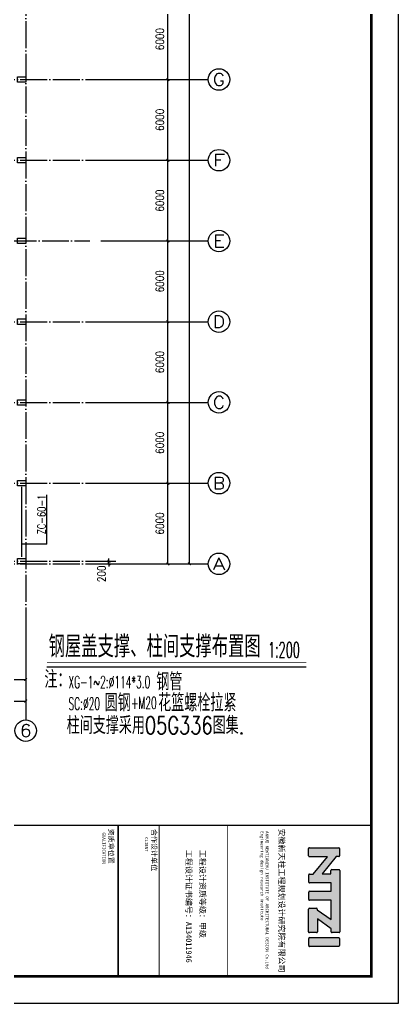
# Model space of a CAD drawing. Extents: x 31695611 to 39053694, y -59225 to 904195.
# Drawn here: x 38939960 to 38968151, y 755595 to 828705 of the extents above; entities that cross this region are included whole.
import ezdxf
from ezdxf.enums import TextEntityAlignment as Align

# ---------------------------------------------------------------- set-up
doc = ezdxf.new("R2010")
doc.units = 0
doc.header["$LTSCALE"] = 1000
doc.header["$MEASUREMENT"] = 0
doc.linetypes.add('ACAD_ISO04W100', pattern=[30.5, 24, -3, 0.5, -3])
doc.linetypes.add('DOTE', pattern=[2.42, 2, -0.2, 0.02, -0.2])
doc.layers.get('0').update_dxf_attribs({"linetype": 'CONTINUOUS'})
doc.layers.get('DEFPOINTS').update_dxf_attribs({"linetype": 'CONTINUOUS'})
for name, color, linetype in [('AXIS', 3, 'CONTINUOUS'), ('AXIS_TEXT', 7, 'CONTINUOUS'), ('DIM_TEXT', 3, 'CONTINUOUS'), ('DOTE', 1, 'ACAD_ISO04W100'), ('GROUND', 2, 'CONTINUOUS'), ('PUB_DIM', 3, 'CONTINUOUS'), ('PUB_TEXT', 7, 'CONTINUOUS'), ('PUB_TITLE', 4, 'CONTINUOUS'), ('标注_文字', 3, 'CONTINUOUS')]:
    doc.layers.add(name, color=color, linetype=linetype)
doc.styles.add('_HZTXT', font='txt.shx', dxfattribs={"width": 0.8, "bigfont": 'hztxt.shx'})
doc.styles.add('_SIMPLEX', font='SIMPLEX', dxfattribs={"width": 0.8})
doc.styles.add('_TCH_AXIS', font='COMPLEX', dxfattribs={"bigfont": 'GBCBIG'})
doc.styles.add('COMPLEX', font='COMPLEX')
doc.styles.add('DIM_FONT', font='SIMPLEX.shx', dxfattribs={"width": 0.8})
doc.styles.add('TQ', font='')
doc.styles.get('TQ').set_extended_font_data('SimSun')
doc.dimstyles.new('DIMN200', dxfattribs={"dimscale": 2, "dimtxt": 300, "dimasz": 100, "dimexe": 250, "dimexo": 300, "dimgap": 150, "dimtad": 1, "dimdec": 0, "dimzin": 0, "dimtxsty": 'DIM_FONT', "dimblk": 'ARCHTICK', "dimcen": 0.09, "dimclrt": 7, "dimazin": 3, "dimtfac": 1, "dimtdec": 0, "dimtix": 1, "dimtmove": 0, "dimatfit": 3, "dimtolj": 1, "dimtzin": 0})

# ---------------------------------------------------------------- blocks, each defined once
blk = doc.blocks.new('TK')
h = blk.add_hatch(color=256)
h.paths.add_polyline_path([(31009895, -54327), (31010541, -54856), (31010541, -54993, 0.414214), (31010573, -55025), (31010836, -55025, 0.414214), (31010868, -54993), (31010868, -54194), (31011182, -54194), (31011182, -54992, 0.414214), (31011214, -55024), (31011484, -55024, 0.414214), (31011516, -54992), (31011516, -54195), (31012229, -54195), (31011867, -54706), (31011845, -54706, 0.414214), (31011813, -54738), (31011813, -55000, 0.414214), (31011845, -55032), (31012685, -55032, 0.414214), (31012717, -55000), (31012717, -54736, 0.414214), (31012685, -54704), (31012205, -54704), (31012579, -54190), (31012686, -54190, 0.414214), (31012718, -54158), (31012718, -53897, 0.414214), (31012686, -53865), (31010407, -53865, 0.414214), (31010375, -53897), (31010375, -54164, 0.414214), (31010407, -54196), (31010538, -54196), (31010538, -54524), (31009893, -53997), (31009893, -53908, 0.41489), (31009861, -53876), (31009593, -53876, 0.414214), (31009561, -53908), (31009561, -54996, 0.414214), (31009593, -55028), (31009863, -55028, 0.414214), (31009895, -54996)])
h.paths.add_polyline_path([(31012899, -54993, 0.414214), (31012931, -55025), (31013198, -55025, 0.414214), (31013230, -54993), (31013230, -53909, 0.414214), (31013198, -53877), (31012931, -53877, 0.414214), (31012899, -53909)])
for p, q in [((31009561, -54996), (31009561, -53908)), ((31009593, -53876), (31009861, -53876)), ((31009893, -53908), (31009893, -53997)), ((31009893, -53997), (31010538, -54524)), ((31010375, -54164), (31010375, -53897)), ((31010407, -53865), (31012686, -53865)), ((31012718, -53897), (31012718, -54158)), ((31012899, -54993), (31012899, -53909)), ((31012931, -53877), (31013198, -53877)), ((31013230, -53909), (31013230, -54993)), ((31010541, -54856), (31009895, -54327)), ((31009895, -54327), (31009895, -54996)), ((31010538, -54196), (31010407, -54196)), ((31010538, -54524), (31010538, -54196)), ((31011182, -54194), (31010868, -54194)), ((31010868, -54194), (31010868, -54993)), ((31011182, -54992), (31011182, -54194)), ((31012229, -54195), (31011516, -54195)), ((31011516, -54195), (31011516, -54992)), ((31011867, -54706), (31012229, -54195)), ((31012579, -54190), (31012205, -54704)), ((31012686, -54190), (31012579, -54190)), ((31011813, -55000), (31011813, -54738)), ((31011845, -54706), (31011867, -54706)), ((31012205, -54704), (31012685, -54704)), ((31012717, -54736), (31012717, -55000)), ((31009863, -55028), (31009593, -55028)), ((31010541, -54993), (31010541, -54856)), ((31010836, -55025), (31010573, -55025)), ((31011484, -55024), (31011214, -55024)), ((31012685, -55032), (31011845, -55032)), ((31013198, -55025), (31012931, -55025))]:
    blk.add_line(p, q)
for centre, start, end in [((31009593, -53908), 90, 180), ((31009861, -53908), 359.8676, 90), ((31010407, -53897), 90, 180), ((31012686, -53897), 0, 90), ((31012931, -53909), 90, 180), ((31013198, -53909), 0, 90), ((31010407, -54164), 180, 270), ((31012686, -54158), 270, 0), ((31011845, -54738), 90, 180), ((31012685, -54736), 0, 90), ((31009593, -54996), 180, 270), ((31009863, -54996), 270, 0), ((31010573, -54993), 180, 270), ((31010836, -54993), 270, 0), ((31011214, -54992), 180, 270), ((31011484, -54992), 270, 0), ((31011845, -55000), 180, 270), ((31012685, -55000), 270, 0), ((31012931, -54993), 180, 270), ((31013198, -54993), 270, 0)]:
    blk.add_arc(centre, 32, start, end)
at = {"layer": 'PUB_TEXT'}
for q in [(31013606, -52688), (31014342, -53218)]:
    blk.add_line((31014342, -52688), q, dxfattribs=at)
at = {"layer": 'PUB_TITLE'}
for p, q in [((31014342, -52688), (31008732, -52688)), ((31008730, -62123), (31014340, -62123))]:
    blk.add_line(p, q, dxfattribs=at)
for points, const_width in [([(31008732, -52688), (31008732, -92688)], 42.5), ([(31008732, -58043), (31014342, -58043)], 25.5), ([(31008732, -60593), (31014342, -60593)], 42.5), ([(31008732, -62123), (31014342, -62123)], 42.5)]:
    blk.add_lwpolyline(points, dxfattribs=dict(at, const_width=const_width))
at = {"layer": 'PUB_TEXT', "char_height": 212.5, "attachment_point": 1, "style": 'TQ'}
for s, insert in [('安徽新天柱工程规划设计研究院有限公司 ', (31008846, -55925)), ('工程设计资质等级：甲级 ', (31009642, -58869)), ('工程设计证书编号：{\\C0;A134011946} ', (31009642, -59379))]:
    blk.add_mtext(s, dxfattribs=dict(at, insert=insert))
at = {"layer": 'PUB_TEXT', "attachment_point": 1, "style": 'TQ'}
for s, insert, char_height, width in [('ANHUI NEWTIANZHU INSTITUTE OF ARCHITECTURAL DESIGN Co.Ltd\\PEngineering design research institute', (31008945, -56511), 114.75, 5257.35), ('合作设计单位', (31008862, -60683), 187, 1749.26), ('CLIENT', (31009168, -61006), 114.8, 2399.55), ('资质章位置', (31008851, -62285), 187, 2125), ('GUALIFICATION', (31008995, -62587), 114.75, 2680.9)]:
    blk.add_mtext(s, dxfattribs=dict(at, insert=insert, char_height=char_height, width=width))
blk = doc.blocks.new('_ARCHTICK')
at = {"color": 0, "linetype": 'BYBLOCK', "const_width": 0.4}
blk.add_lwpolyline([(-0.5, -0.5), (0.5, 0.5)], dxfattribs=at)
blk = doc.blocks.new('*D992')
at = {"layer": 'DEFPOINTS', "color": 0}
for p in [(38945273, 788459), (38945273, 788259), (38946611, 788459)]:
    blk.add_point(p, dxfattribs=at)
at = {"layer": 'PUB_DIM', "color": 0}
for p, q in [((38945873, 788459), (38947111, 788459)), ((38945873, 788259), (38947111, 788259)), ((38946611, 788459), (38946611, 788659)), ((38946611, 788259), (38946611, 788459)), ((38946611, 788259), (38946611, 788059))]:
    blk.add_line(p, q, dxfattribs=at)
at = {"layer": 'PUB_DIM', "color": 0, "xscale": 200, "yscale": 200, "zscale": 200}
for p, rotation in [((38946611, 788459), 269.9998904608412), ((38946611, 788259), 89.99989046084113)]:
    blk.add_blockref('_ARCHTICK', p, dxfattribs=dict(at, rotation=rotation))
at = {"layer": 'PUB_DIM', "color": 7, "insert": (38946061, 787519), "char_height": 600, "attachment_point": 5, "rotation": 89.99989, "style": 'DIM_FONT'}
blk.add_mtext('\\A1;200', dxfattribs=at)
blk = doc.blocks.new('*D993')
at = {"layer": 'AXIS', "color": 0}
for p, q in [((38946596, 794258), (38951496, 794258)), ((38950996, 788258), (38950996, 794258)), ((38946596, 788258), (38951496, 788258))]:
    blk.add_line(p, q, dxfattribs=at)
at = {"layer": 'DEFPOINTS', "color": 0}
for p in [(38945996, 794258), (38950996, 794258), (38945996, 788258)]:
    blk.add_point(p, dxfattribs=at)
at = {"layer": 'AXIS', "color": 0, "xscale": 200, "yscale": 200, "zscale": 200}
for p, rotation in [((38950996, 794258), 89.99989046034315), ((38950996, 788258), 269.9998904603431)]:
    blk.add_blockref('_ARCHTICK', p, dxfattribs=dict(at, rotation=rotation))
at = {"layer": 'AXIS', "color": 7, "insert": (38950396, 791259), "char_height": 600, "attachment_point": 5, "rotation": 89.99989, "style": 'DIM_FONT'}
blk.add_mtext('\\A1;6000', dxfattribs=at)
blk = doc.blocks.new('*D994')
at = {"layer": 'AXIS', "color": 0}
for p, q in [((38946596, 800258), (38951496, 800258)), ((38950996, 794258), (38950996, 800258)), ((38946596, 794258), (38951496, 794258))]:
    blk.add_line(p, q, dxfattribs=at)
at = {"layer": 'DEFPOINTS', "color": 0}
for p in [(38945996, 800258), (38950996, 800258), (38945996, 794258)]:
    blk.add_point(p, dxfattribs=at)
at = {"layer": 'AXIS', "color": 0, "xscale": 200, "yscale": 200, "zscale": 200}
for p, rotation in [((38950996, 800258), 89.9998904604143), ((38950996, 794258), 269.9998904604143)]:
    blk.add_blockref('_ARCHTICK', p, dxfattribs=dict(at, rotation=rotation))
at = {"layer": 'AXIS', "color": 7, "insert": (38950396, 797259), "char_height": 600, "attachment_point": 5, "rotation": 89.99989, "style": 'DIM_FONT'}
blk.add_mtext('\\A1;6000', dxfattribs=at)
blk = doc.blocks.new('*D995')
at = {"layer": 'AXIS', "color": 0}
for p, q in [((38946596, 806258), (38951496, 806258)), ((38950996, 800258), (38950996, 806258)), ((38946596, 800258), (38951496, 800258))]:
    blk.add_line(p, q, dxfattribs=at)
at = {"layer": 'DEFPOINTS', "color": 0}
for p in [(38945996, 806258), (38950996, 806258), (38945996, 800258)]:
    blk.add_point(p, dxfattribs=at)
at = {"layer": 'AXIS', "color": 0, "xscale": 200, "yscale": 200, "zscale": 200}
for p, rotation in [((38950996, 806258), 89.99989046034315), ((38950996, 800258), 269.9998904603431)]:
    blk.add_blockref('_ARCHTICK', p, dxfattribs=dict(at, rotation=rotation))
at = {"layer": 'AXIS', "color": 7, "insert": (38950396, 803259), "char_height": 600, "attachment_point": 5, "rotation": 89.99989, "style": 'DIM_FONT'}
blk.add_mtext('\\A1;6000', dxfattribs=at)
blk = doc.blocks.new('*D996')
at = {"layer": 'AXIS', "color": 0}
for p, q in [((38946596, 812258), (38951496, 812258)), ((38950996, 806258), (38950996, 812258)), ((38946596, 806258), (38951496, 806258))]:
    blk.add_line(p, q, dxfattribs=at)
at = {"layer": 'DEFPOINTS', "color": 0}
for p in [(38945996, 812258), (38950996, 812258), (38945996, 806258)]:
    blk.add_point(p, dxfattribs=at)
at = {"layer": 'AXIS', "color": 0, "xscale": 200, "yscale": 200, "zscale": 200}
for p, rotation in [((38950996, 812258), 89.99989046034315), ((38950996, 806258), 269.9998904603431)]:
    blk.add_blockref('_ARCHTICK', p, dxfattribs=dict(at, rotation=rotation))
at = {"layer": 'AXIS', "color": 7, "insert": (38950396, 809259), "char_height": 600, "attachment_point": 5, "rotation": 89.99989, "style": 'DIM_FONT'}
blk.add_mtext('\\A1;6000', dxfattribs=at)
blk = doc.blocks.new('*D997')
at = {"layer": 'AXIS', "color": 0}
for p, q in [((38946596, 818258), (38951496, 818258)), ((38950996, 812258), (38950996, 818258)), ((38946596, 812258), (38951496, 812258))]:
    blk.add_line(p, q, dxfattribs=at)
at = {"layer": 'DEFPOINTS', "color": 0}
for p in [(38945996, 818258), (38950996, 818258), (38945996, 812258)]:
    blk.add_point(p, dxfattribs=at)
at = {"layer": 'AXIS', "color": 0, "xscale": 200, "yscale": 200, "zscale": 200}
for p, rotation in [((38950996, 818258), 89.9998904604143), ((38950996, 812258), 269.9998904604143)]:
    blk.add_blockref('_ARCHTICK', p, dxfattribs=dict(at, rotation=rotation))
at = {"layer": 'AXIS', "color": 7, "insert": (38950396, 815259), "char_height": 600, "attachment_point": 5, "rotation": 89.99989, "style": 'DIM_FONT'}
blk.add_mtext('\\A1;6000', dxfattribs=at)
blk = doc.blocks.new('*D998')
at = {"layer": 'AXIS', "color": 0}
for p, q in [((38946596, 824258), (38951496, 824258)), ((38950996, 818258), (38950996, 824258)), ((38946596, 818258), (38951496, 818258))]:
    blk.add_line(p, q, dxfattribs=at)
at = {"layer": 'DEFPOINTS', "color": 0}
for p in [(38945996, 824258), (38950996, 824258), (38945996, 818258)]:
    blk.add_point(p, dxfattribs=at)
at = {"layer": 'AXIS', "color": 0, "xscale": 200, "yscale": 200, "zscale": 200}
for p, rotation in [((38950996, 824258), 89.99989046034315), ((38950996, 818258), 269.9998904603431)]:
    blk.add_blockref('_ARCHTICK', p, dxfattribs=dict(at, rotation=rotation))
at = {"layer": 'AXIS', "color": 7, "insert": (38950396, 821259), "char_height": 600, "attachment_point": 5, "rotation": 89.99989, "style": 'DIM_FONT'}
blk.add_mtext('\\A1;6000', dxfattribs=at)
blk = doc.blocks.new('*D999')
at = {"layer": 'AXIS', "color": 0}
for p, q in [((38946596, 830258), (38951496, 830258)), ((38950996, 824258), (38950996, 830258)), ((38946596, 824258), (38951496, 824258))]:
    blk.add_line(p, q, dxfattribs=at)
at = {"layer": 'DEFPOINTS', "color": 0}
for p in [(38945996, 830258), (38950996, 830258), (38945996, 824258)]:
    blk.add_point(p, dxfattribs=at)
at = {"layer": 'AXIS', "color": 0, "xscale": 200, "yscale": 200, "zscale": 200}
for p, rotation in [((38950996, 830258), 89.99989046034315), ((38950996, 824258), 269.9998904603431)]:
    blk.add_blockref('_ARCHTICK', p, dxfattribs=dict(at, rotation=rotation))
at = {"layer": 'AXIS', "color": 7, "insert": (38950396, 827259), "char_height": 600, "attachment_point": 5, "rotation": 89.99989, "style": 'DIM_FONT'}
blk.add_mtext('\\A1;6000', dxfattribs=at)
blk = doc.blocks.new('*D1008')
at = {"layer": 'AXIS', "color": 0}
for p, q in [((38946596, 878259), (38953096, 878258)), ((38952596, 788258), (38952596, 878258)), ((38946596, 788259), (38953096, 788258))]:
    blk.add_line(p, q, dxfattribs=at)
at = {"layer": 'DEFPOINTS', "color": 0}
for p in [(38945996, 878259), (38952596, 878258), (38945996, 788259)]:
    blk.add_point(p, dxfattribs=at)
at = {"layer": 'AXIS', "color": 0, "xscale": 200, "yscale": 200, "zscale": 200}
for p, rotation in [((38952596, 878258), 89.99989046036686), ((38952596, 788258), 269.9998904603668)]:
    blk.add_blockref('_ARCHTICK', p, dxfattribs=dict(at, rotation=rotation))
at = {"layer": 'AXIS', "color": 7, "insert": (38951996, 833258), "char_height": 600, "attachment_point": 5, "rotation": 89.99989, "style": 'DIM_FONT'}
blk.add_mtext('\\A1;90000', dxfattribs=at)
blk = doc.blocks.new('*D1030')
at = {"layer": 'AXIS', "color": 0}
for p, q in [((38934410, 784065), (38934410, 779165)), ((38940410, 784065), (38940410, 779165)), ((38934410, 779665), (38940410, 779665))]:
    blk.add_line(p, q, dxfattribs=at)
at = {"layer": 'DEFPOINTS', "color": 0}
for p in [(38934410, 784665), (38940410, 784665), (38940410, 779665)]:
    blk.add_point(p, dxfattribs=at)
at = {"layer": 'AXIS', "color": 0, "xscale": 200, "yscale": 200, "zscale": 200, "rotation": 180}
blk.add_blockref('_ARCHTICK', (38934410, 779665), dxfattribs=at)
at = {"layer": 'AXIS', "color": 0, "xscale": 200, "yscale": 200, "zscale": 200}
blk.add_blockref('_ARCHTICK', (38940410, 779665), dxfattribs=at)
at = {"layer": 'AXIS', "color": 7, "insert": (38937410, 780265), "char_height": 600, "attachment_point": 5, "style": 'DIM_FONT'}
blk.add_mtext('\\A1;6000', dxfattribs=at)
blk = doc.blocks.new('*D1031')
at = {"layer": 'AXIS', "color": 0}
for p, q in [((38910410, 784065), (38910410, 777565)), ((38940410, 784065), (38940410, 777565)), ((38910410, 778065), (38940410, 778065))]:
    blk.add_line(p, q, dxfattribs=at)
at = {"layer": 'DEFPOINTS', "color": 0}
for p in [(38910410, 784665), (38940410, 784665), (38940410, 778065)]:
    blk.add_point(p, dxfattribs=at)
at = {"layer": 'AXIS', "color": 0, "xscale": 200, "yscale": 200, "zscale": 200, "rotation": 180}
blk.add_blockref('_ARCHTICK', (38910410, 778065), dxfattribs=at)
at = {"layer": 'AXIS', "color": 0, "xscale": 200, "yscale": 200, "zscale": 200}
blk.add_blockref('_ARCHTICK', (38940410, 778065), dxfattribs=at)
at = {"layer": 'AXIS', "color": 7, "insert": (38925410, 778665), "char_height": 600, "attachment_point": 5, "style": 'DIM_FONT'}
blk.add_mtext('\\A1;30000', dxfattribs=at)
blk = doc.blocks.new('_AXISO')
blk.add_circle((0, 0), 0.5)
at = {"layer": 'AXIS_TEXT', "style": 'COMPLEX', "width": 1.041667}
blk.add_attdef('A', text='', height=0.56, dxfattribs=at).set_placement((-0.25, -0.28), (0.25, -0.28), align=Align.FIT)

msp = doc.modelspace()

# ---------------------------------------------------------------- linework, layer by layer
for q in [(38941974.6, 793398.2), (38940110.1, 789711.5)]:
    msp.add_line((38941974.6, 789711.5), q)
for points in [[(38939810.1, 824058.6), (38939810.1, 824458.6), (38940410.1, 824458.6), (38940410.1, 824058.6)], [(38939810.1, 818058.6), (38939810.1, 818458.6), (38940410.1, 818458.6), (38940410.1, 818058.6)], [(38939810.1, 812058.6), (38939810.1, 812458.6), (38940410.1, 812458.6), (38940410.1, 812058.6)], [(38939810.1, 806058.6), (38939810.1, 806458.6), (38940410.1, 806458.6), (38940410.1, 806058.6)], [(38939810.1, 800058.6), (38939810.1, 800458.6), (38940410.1, 800458.6), (38940410.1, 800058.6)], [(38939810.1, 794058.6), (38939810.1, 794458.6), (38940410.1, 794458.6), (38940410.1, 794058.6)], [(38939810.1, 788258.6), (38939810.1, 788658.6), (38940410.1, 788658.6), (38940410.1, 788258.6)]]:
    msp.add_lwpolyline(points, close=True)
at = {"const_width": 80}
msp.add_lwpolyline([(38940110.1, 788764.5), (38940110.1, 793986.8)], dxfattribs=at)
at = {"layer": 'AXIS'}
for p, q in [((38945995.8, 824258.5), (38953995.8, 824258.5)), ((38945995.8, 818258.5), (38953995.8, 818258.5)), ((38945995.8, 812258.5), (38953995.8, 812258.5)), ((38945995.8, 806258.5), (38953995.8, 806258.5)), ((38945995.8, 800258.5), (38953995.8, 800258.5)), ((38945995.8, 794258.5), (38953995.8, 794258.5)), ((38945995.7, 788258.5), (38953995.7, 788258.5)), ((38940410.1, 784664.7), (38940410.1, 776664.7))]:
    msp.add_line(p, q, dxfattribs=at)
at = {"layer": 'DOTE', "linetype": 'DOTE'}
for p, q in [((38940410, 884242.1), (38940410.1, 784664.7)), ((38906130.5, 824258.6), (38945995.8, 824258.5)), ((38906130.5, 818258.6), (38945995.8, 818258.5)), ((38905330.5, 812258.6), (38945195.8, 812258.5)), ((38906130.5, 806258.6), (38945995.8, 806258.5)), ((38906130.5, 800258.6), (38945995.8, 800258.5)), ((38906130.5, 794258.6), (38945995.8, 794258.5)), ((38906130.5, 788458.6), (38945995.7, 788458.5)), ((38906130.5, 788258.6), (38945995.7, 788258.5))]:
    msp.add_line(p, q, dxfattribs=at)
at = {"layer": 'PUB_TITLE'}
msp.add_lwpolyline([(38884150.8, 755595.5), (38968150.8, 755595.5), (38968150.8, 904195.5), (38884150.8, 904195.5)], close=True, dxfattribs=at)
at = {"layer": 'PUB_TITLE', "const_width": 200}
msp.add_lwpolyline([(38886150.8, 757595.5), (38966150.8, 757595.5), (38966150.8, 899195.5), (38886150.8, 899195.5)], close=True, dxfattribs=at)
at = {"layer": '标注_文字'}
msp.add_line((38941984.1, 780593.2), (38961289.4, 780593.2), dxfattribs=at)
at = {"layer": '标注_文字', "const_width": 50}
msp.add_lwpolyline([(38941984.1, 780931.5), (38961289.4, 780931.5)], dxfattribs=at)

# ---------------------------------------------------------------- block references
at = {"xscale": 2, "yscale": 2, "zscale": 2, "rotation": 270}
msp.add_blockref('TK', (39071527.6, 62786284.7), dxfattribs=at)
msp.add_blockref('TK', (39071527.6, 62786284.7), dxfattribs=at)
at = {"layer": 'AXIS'}
ref = msp.add_blockref('_AXISO', (38954795.8, 824258.5), dxfattribs=dict(at, xscale=1600, yscale=1600, zscale=1600))
ref.add_attrib('A', 'G', dxfattribs={"layer": 'AXIS_TEXT', "height": 905.1, "style": '_TCH_AXIS', "width": 1.166667}).set_placement((38954343.3, 823805.9), (38955248.4, 823805.9), align=Align.FIT)
ref = msp.add_blockref('_AXISO', (38954795.8, 818258.5), dxfattribs=dict(at, xscale=1600, yscale=1600, zscale=1600))
ref.add_attrib('A', 'F', dxfattribs={"layer": 'AXIS_TEXT', "height": 905.1, "style": '_TCH_AXIS', "width": 1.3125}).set_placement((38954343.3, 817805.9), (38955248.4, 817805.9), align=Align.FIT)
ref = msp.add_blockref('_AXISO', (38954795.8, 812258.5), dxfattribs=dict(at, xscale=1600, yscale=1600, zscale=1600))
ref.add_attrib('A', 'E', dxfattribs={"layer": 'AXIS_TEXT', "height": 905.1, "style": '_TCH_AXIS', "width": 1.3125}).set_placement((38954343.2, 811805.9), (38955248.3, 811805.9), align=Align.FIT)
ref = msp.add_blockref('_AXISO', (38954795.8, 806258.5), dxfattribs=dict(at, xscale=1600, yscale=1600, zscale=1600))
ref.add_attrib('A', 'D', dxfattribs={"layer": 'AXIS_TEXT', "height": 905.1, "style": '_TCH_AXIS', "width": 1.235294}).set_placement((38954343.2, 805805.9), (38955248.3, 805805.9), align=Align.FIT)
ref = msp.add_blockref('_AXISO', (38954795.8, 800258.5), dxfattribs=dict(at, xscale=1600, yscale=1600, zscale=1600))
ref.add_attrib('A', 'C', dxfattribs={"layer": 'AXIS_TEXT', "height": 905.1, "style": '_TCH_AXIS', "width": 1.4}).set_placement((38954343.2, 799805.9), (38955248.3, 799805.9), align=Align.FIT)
ref = msp.add_blockref('_AXISO', (38954795.8, 794258.5), dxfattribs=dict(at, xscale=1600, yscale=1600, zscale=1600))
ref.add_attrib('A', 'B', dxfattribs={"layer": 'AXIS_TEXT', "height": 905.1, "style": '_TCH_AXIS', "width": 1.235294}).set_placement((38954343.2, 793805.9), (38955248.3, 793805.9), align=Align.FIT)
ref = msp.add_blockref('_AXISO', (38954795.7, 788258.5), dxfattribs=dict(at, xscale=1600, yscale=1600, zscale=1600))
ref.add_attrib('A', 'A', dxfattribs={"layer": 'AXIS_TEXT', "height": 905.1, "style": '_TCH_AXIS', "width": 1.166667}).set_placement((38954343.2, 787805.9), (38955248.3, 787805.9), align=Align.FIT)
ref = msp.add_blockref('_AXISO', (38940410.1, 775864.7), dxfattribs=dict(at, xscale=1600, yscale=1600, zscale=1600))
ref.add_attrib('A', '6', dxfattribs={"layer": 'AXIS_TEXT', "height": 905.1, "style": '_TCH_AXIS', "width": 1.5}).set_placement((38939957.5, 775412.1), (38940862.6, 775412.1), align=Align.FIT)

# ---------------------------------------------------------------- texts
at = {"layer": 'DIM_TEXT'}
for s, height, style, width, p in [('钢屋盖支撑、柱间支撑布置图', 1618.98, '_HZTXT', 0.75, (38942118, 781304.8)), ('1:200', 1125, '_SIMPLEX', 0.55, (38958438.4, 781304.8))]:
    msp.add_text(s, height=height, dxfattribs=dict(at, style=style, width=width)).set_placement(p)
at = {"layer": 'GROUND', "style": '_HZTXT', "width": 0.75}
msp.add_text('ZC-60-1', height=600, rotation=90, dxfattribs=at).set_placement((38941891.4, 790448.8))
at = {"layer": 'PUB_TEXT'}
for s, height, style, width, p in [('注：', 1295.18, '_HZTXT', 0.75, (38941799.9, 779022.1)), ('钢管', 1295.18, '_HZTXT', 0.75, (38950135.6, 778850.4)), ('XG-1~2:%%C114*3.0', 900, '_SIMPLEX', 0.55, (38943595.6, 779022.1)), ('圆钢', 1295.18, '_HZTXT', 0.75, (38946289, 777292.5)), ('花篮螺栓拉紧', 1295.18, '_HZTXT', 0.75, (38950271.7, 777292.5)), ('SC:%%C20', 900, '_SIMPLEX', 0.55, (38943595.6, 777413.7)), ('+M20', 900, '_SIMPLEX', 0.55, (38948257.9, 777474.2)), ('柱间支撑采用05G336图集.', 1295.184, '_HZTXT', 0.75, (38943460.6, 775607.5))]:
    msp.add_text(s, height=height, dxfattribs=dict(at, style=style, width=width)).set_placement(p)

# ---------------------------------------------------------------- dimensions: what is measured, and where the dimension line sits
at = {"layer": 'AXIS'}
for p1, p2, distance, picture, middle in [((38945995.7, 788258.5), (38945995.9, 878258.5), -6600, '*D1008', (38951995.8, 833258.5)), ((38945995.8, 824258.5), (38945995.8, 830258.5), -5000, '*D999', (38950395.8, 827258.5)), ((38945995.8, 818258.5), (38945995.8, 824258.5), -5000, '*D998', (38950395.8, 821258.5)), ((38945995.8, 812258.5), (38945995.8, 818258.5), -5000, '*D997', (38950395.8, 815258.5)), ((38945995.8, 806258.5), (38945995.8, 812258.5), -5000, '*D996', (38950395.8, 809258.5)), ((38945995.8, 800258.5), (38945995.8, 806258.5), -5000, '*D995', (38950395.8, 803258.5)), ((38945995.8, 794258.5), (38945995.8, 800258.5), -5000, '*D994', (38950395.8, 797258.5)), ((38945995.7, 788258.5), (38945995.8, 794258.5), -5000, '*D993', (38950395.8, 791258.5)), ((38910410.1, 784664.7), (38940410.1, 784664.7), -6600, '*D1031', (38925410.1, 778664.7)), ((38934410.1, 784664.7), (38940410.1, 784664.7), -5000, '*D1030', (38937410.1, 780264.7))]:
    dim = msp.add_aligned_dim(p1=p1, p2=p2, distance=distance, dimstyle='DIMN200', dxfattribs=at)
    dim.commit()
    dim.dimension.update_dxf_attribs({"geometry": picture, "text_midpoint": middle})
at = {"layer": 'PUB_DIM'}
dim = msp.add_linear_dim(base=(38946611.4, 788458.5), p1=(38945273.4, 788258.5), p2=(38945273.4, 788458.5), angle=89.99989, dimstyle='DIMN200', dxfattribs=at)
dim.commit()
dim.dimension.update_dxf_attribs({"geometry": '*D992', "text_midpoint": (38946061.3, 787518.5), "dimtype": 129})

doc.saveas('drawing.dxf')
